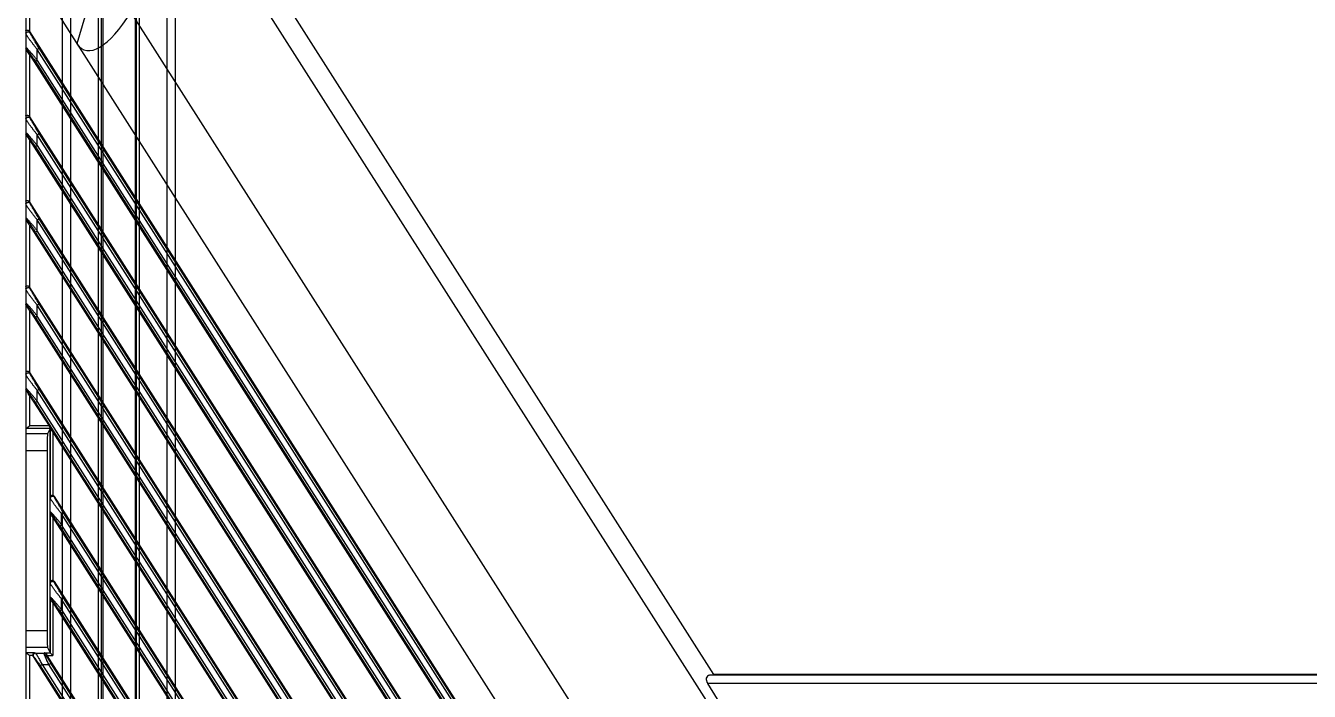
# Model space of a CAD drawing. Header units: millimetres. Extents: x 620 to 19791, y 2539 to 6969.
# Drawn here: x 14027 to 14253.9, y 4317.7 to 4435.4 of the extents above; entities that cross this region are included whole.
import ezdxf

# ---------------------------------------------------------------- set-up
doc = ezdxf.new("R2010")
doc.units = ezdxf.units.MM
doc.layers.add('02___PRT_ALL_AXES', color=7, linetype='Continuous')

# ---------------------------------------------------------------- blocks, each defined once
blk = doc.blocks.new('DTGFH')
at = {"color": 7, "linetype": 'Continuous'}
for p, q in [((8801.05, 4441.2), (8801.05, 4104.2)), ((8801.75, 4415.43), (8801.75, 4401.54)), ((8844.34, 4410.79), (8922.68, 4287.8)), ((8803.44, 4409.83), (8995.39, 4108.53)), ((8967.82, 4210.45), (8842.11, 4407.76)), ((8812, 4405.71), (8810.12, 4399.36)), ((8819.62, 4404.91), (9007.76, 4109.59)), ((8801.11, 4401.08), (8801.05, 4401.28)), ((8801.11, 4398.69), (8801.11, 4401.08)), ((8801.84, 4401.29), (8801.78, 4401.5)), ((8988.34, 4108.66), (8801.78, 4401.5)), ((8801.05, 4398.67), (8801.11, 4398.69)), ((8803.1, 4398.34), (8803.44, 4398.55)), ((8987.09, 4110.28), (8803.44, 4398.55)), ((8801.06, 4398.44), (8801.17, 4398.47)), ((8801.75, 4397.46), (8801.75, 4386.47)), ((8801.75, 4397.46), (8985.81, 4108.53)), ((8803.1, 4396.42), (8802.76, 4396.21)), ((8803.1, 4396.42), (8803.1, 4398.34)), ((8986.75, 4110.06), (8803.1, 4398.34)), ((8803.1, 4396.42), (8985.53, 4110.06)), ((8802.76, 4396.21), (8985.2, 4109.85)), ((8801.11, 4386), (8801.05, 4386.21)), ((8801.11, 4383.61), (8801.11, 4386)), ((8801.84, 4386.22), (8801.78, 4386.42)), ((8978.74, 4108.66), (8801.78, 4386.42)), ((8801.05, 4383.6), (8801.11, 4383.61)), ((8801.06, 4383.37), (8801.17, 4383.4)), ((8803.1, 4383.26), (8803.44, 4383.48)), ((8803.1, 4381.35), (8803.1, 4383.26)), ((8977.15, 4110.06), (8803.1, 4383.26)), ((8977.49, 4110.28), (8803.44, 4383.48)), ((8801.75, 4382.38), (8801.75, 4371.39)), ((8801.75, 4382.38), (8976.21, 4108.53)), ((8803.1, 4381.35), (8802.76, 4381.13)), ((8802.76, 4381.13), (8975.59, 4109.85)), ((8803.1, 4381.35), (8975.93, 4110.06)), ((8801.84, 4371.14), (8801.78, 4371.35)), ((8971.85, 4104.4), (8801.78, 4371.35)), ((8801.11, 4370.93), (8801.05, 4371.13)), ((8801.11, 4368.54), (8801.11, 4370.93)), ((8801.11, 4368.54), (8801.05, 4368.52)), ((8801.06, 4368.29), (8801.17, 4368.32)), ((8801.75, 4367.3), (8801.75, 4356.32)), ((8801.75, 4367.3), (8969.24, 4104.4)), ((8803.1, 4368.19), (8803.44, 4368.4)), ((8803.1, 4366.27), (8803.1, 4368.19)), ((8970.29, 4105.75), (8803.1, 4368.19)), ((8970.63, 4105.97), (8803.44, 4368.4)), ((8802.76, 4366.06), (8803.1, 4366.27)), ((8968.73, 4105.54), (8802.76, 4366.06)), ((8969.07, 4105.75), (8803.1, 4366.27)), ((8801.11, 4355.85), (8801.05, 4356.06)), ((8801.11, 4353.46), (8801.11, 4355.85)), ((8801.84, 4356.07), (8801.78, 4356.27)), ((8962.24, 4104.4), (8801.78, 4356.27)), ((8801.11, 4353.46), (8801.05, 4353.44)), ((8801.06, 4353.22), (8801.17, 4353.25)), ((8803.1, 4353.11), (8803.44, 4353.33)), ((8961.02, 4105.97), (8803.44, 4353.33)), ((8801.75, 4352.23), (8801.75, 4341.24)), ((8801.75, 4352.23), (8959.63, 4104.4)), ((8802.76, 4350.98), (8803.1, 4351.2)), ((8959.13, 4105.54), (8802.76, 4350.98)), ((8803.1, 4351.2), (8803.1, 4353.11)), ((8960.69, 4105.75), (8803.1, 4353.11)), ((8959.47, 4105.75), (8803.1, 4351.2)), ((8801.11, 4340.78), (8801.05, 4340.98)), ((8801.11, 4338.39), (8801.11, 4340.78)), ((8801.84, 4340.99), (8801.78, 4341.19)), ((8952.64, 4104.4), (8801.78, 4341.19)), ((8801.11, 4338.39), (8801.05, 4338.37)), ((8801.06, 4338.14), (8801.17, 4338.17)), ((8803.1, 4338.04), (8803.44, 4338.25)), ((8803.1, 4336.12), (8803.1, 4338.04)), ((8951.08, 4105.75), (8803.1, 4338.04)), ((8951.42, 4105.97), (8803.44, 4338.25)), ((8801.75, 4337.15), (8801.75, 4331.78)), ((8801.75, 4337.15), (8805.18, 4331.78)), ((8802.76, 4335.91), (8803.1, 4336.12)), ((8949.53, 4105.54), (8802.76, 4335.91)), ((8949.86, 4105.75), (8803.1, 4336.12)), ((8805.38, 4331.28), (8801.09, 4331.28)), ((8805.18, 4331.78), (8801.75, 4331.78)), ((8805.38, 4331.28), (8804.92, 4330.35)), ((8805.3, 4331.1), (8805.3, 4291.8)), ((8805.43, 4331.33), (8805.38, 4331.28)), ((8805.38, 4331.28), (8805.38, 4319.17)), ((8805.88, 4330.66), (8805.88, 4319.47)), ((8805.88, 4330.66), (8950.03, 4104.4)), ((8804.92, 4330.35), (8801.05, 4330.35)), ((8804.85, 4327.35), (8801.05, 4327.35)), ((8804.85, 4327.35), (8804.85, 4295.55)), ((8805.41, 4318.96), (8805.38, 4319.17)), ((8806.15, 4319.18), (8806.13, 4319.29)), ((8943.03, 4104.4), (8806.13, 4319.29)), ((8805.41, 4316.54), (8805.41, 4318.96)), ((8805.38, 4316.41), (8805.41, 4316.54)), ((8805.38, 4316.41), (8805.38, 4304.1)), ((8805.47, 4316.33), (8805.45, 4316.22)), ((8805.88, 4315.59), (8805.88, 4304.4)), ((8805.88, 4315.59), (8937.79, 4108.53)), ((8807.41, 4316.2), (8807.75, 4316.41)), ((8807.41, 4314.28), (8807.41, 4316.2)), ((8941.48, 4105.75), (8807.41, 4316.2)), ((8941.81, 4105.97), (8807.75, 4316.41)), ((8807.07, 4314.07), (8807.41, 4314.28)), ((8939.92, 4105.54), (8807.07, 4314.07)), ((8940.26, 4105.75), (8807.41, 4314.28)), ((8805.41, 4303.89), (8805.38, 4304.1)), ((8805.41, 4301.46), (8805.41, 4303.89)), ((8806.15, 4304.1), (8806.13, 4304.22)), ((8930.72, 4108.66), (8806.13, 4304.22)), ((8805.38, 4301.34), (8805.41, 4301.46)), ((8805.38, 4301.34), (8805.38, 4291.63)), ((8805.47, 4301.25), (8805.45, 4301.15)), ((8807.41, 4301.12), (8807.75, 4301.34)), ((8807.41, 4299.21), (8807.41, 4301.12)), ((8929.13, 4110.06), (8807.41, 4301.12)), ((8929.47, 4110.28), (8807.75, 4301.34)), ((8805.88, 4300.51), (8805.88, 4291.13)), ((8805.88, 4300.51), (8928.19, 4108.53)), ((8807.41, 4299.21), (8807.07, 4298.99)), ((8807.07, 4298.99), (8927.57, 4109.85)), ((8807.41, 4299.21), (8927.91, 4110.06)), ((8804.85, 4295.55), (8801.05, 4295.55)), ((8804.92, 4292.55), (8801.05, 4292.55)), ((8804.92, 4292.55), (8805.38, 4291.63)), ((8802.62, 4291.62), (8801.09, 4291.62)), ((8801.75, 4291.13), (8801.75, 4280.94)), ((8802.29, 4291.13), (8801.75, 4291.13)), ((8802.35, 4290.99), (8918.58, 4108.53)), ((8802.35, 4290.99), (8802.43, 4290.95)), ((8802.62, 4291.62), (8802.77, 4291.57)), ((8802.77, 4291.57), (8804.3, 4291.57)), ((8804.3, 4291.57), (8804.38, 4291.62)), ((8804.38, 4291.62), (8805.38, 4291.62)), ((8804.69, 4291.42), (8804.64, 4291.38)), ((8921.11, 4108.66), (8804.87, 4291.13)), ((8804.87, 4291.13), (8805.88, 4291.13)), ((8805.16, 4289.57), (8805.5, 4289.78)), ((8805.38, 4291.62), (8805.88, 4291.13)), ((8919.86, 4110.28), (8805.5, 4289.78)), ((8803.94, 4289.57), (8803.61, 4289.36)), ((8803.61, 4289.36), (8917.97, 4109.85)), ((8803.94, 4289.57), (8918.3, 4110.06)), ((8803.94, 4289.57), (8805.16, 4289.57)), ((8919.52, 4110.06), (8805.16, 4289.57)), ((8921.98, 4287.67), (8922.68, 4287.8)), ((9049.79, 4287.67), (8921.98, 4287.67)), ((9047.39, 4287.8), (8922.68, 4287.8)), ((8923.38, 4283.45), (8921.64, 4286.19)), ((9052.89, 4286.19), (8921.64, 4286.19))]:
    blk.add_line(p, q, dxfattribs=at)
for centre, radius, start, end in [((8801.51, 4398.69), 0.402, 180.1282, 212.3718), ((8801.51, 4383.61), 0.402, 180.1282, 212.3718), ((8801.51, 4368.54), 0.402, 180.1282, 212.3718), ((8801.51, 4353.46), 0.402, 180.1282, 212.3718), ((8801.51, 4338.39), 0.402, 180.1282, 212.3718), ((8805.81, 4316.54), 0.396, 180.208, 212.9741), ((8805.81, 4301.47), 0.396, 180.208, 212.9741), ((8804.3, 4291.17), 0.401, 32.5011, 89.7384)]:
    blk.add_arc(centre, radius, start, end, dxfattribs=at)
for centre, major_axis, ratio, start_param, end_param in [((8817.12, 4413.18), (5.78, 14.89), 0.368013, -3.405574, -2.010726), ((8801.45, 4401.27), (-0.117, 0.402), 0.954439, -1.274405, -1.134443), ((8801.75, 4397.34), (-0.7, 1.1), 0.046753, -1.496981, -0.118001), ((8801.45, 4386.2), (-0.117, 0.402), 0.954439, -1.274405, -1.134443), ((8801.75, 4382.27), (-0.7, 1.1), 0.046753, -1.496981, -0.118001), ((8801.45, 4371.12), (-0.117, 0.402), 0.954439, -1.274405, -1.134443), ((8801.75, 4367.19), (-0.7, 1.1), 0.046753, -1.496981, -0.118001), ((8801.45, 4356.05), (-0.117, 0.402), 0.954439, -1.274405, -1.134443), ((8801.75, 4352.12), (-0.7, 1.1), 0.046753, -1.496981, -0.118001), ((8801.45, 4340.97), (-0.117, 0.402), 0.954439, -1.274405, -1.134443), ((8801.75, 4337.04), (-0.7, 1.1), 0.046753, -1.496981, -0.118001), ((8801.75, 4331.26), (0.7, 0), 0.052408, 2.812592, 3.141593), ((8805.12, 4331.78), (-0.321, 0.499), 0.073624, -2.73781, -1.618026), ((8805.88, 4331.27), (0.5, 0), 0.052408, 3.089233, 3.115413), ((8805.88, 4330.58), (-0.499, 0.789), 0.046753, -1.496981, -0.377197), ((8804.92, 4327.35), (0, 3), 0.026186, 0.05236, 1.570796), ((8805.8, 4319.07), (-0.052, 0.405), 0.97951, -1.123245, -0.349373), ((8805.88, 4315.51), (-0.499, 0.789), 0.046753, -1.496981, -0.460321), ((8805.8, 4304), (-0.052, 0.405), 0.97951, -1.123245, -0.349373), ((8805.88, 4300.43), (-0.499, 0.789), 0.046753, -1.496981, -0.460321), ((8804.92, 4295.55), (0, 3), 0.026186, -4.712389, -3.193953), ((8801.75, 4291.64), (0.7, 0), 0.052408, 3.141593, 3.470593), ((8802.69, 4291.2), (0.378, -0.144), 0.989397, -2.587312, -2.214403), ((8804.92, 4291.13), (-0.321, 0.499), 0.073624, 0.892742, 1.523567), ((8805.88, 4291.63), (0.5, 0), 0.052408, -3.115413, -3.089233), ((8923.19, 4286.19), (1.71, -1.18), 0.539712, 2.65287, 4.049133)]:
    blk.add_ellipse(centre, major_axis=major_axis, ratio=ratio, start_param=start_param, end_param=end_param, dxfattribs=at)
for points, knots in [([(8801.75, 4401.54), (8801.73, 4401.56), (8801.7, 4401.6), (8801.64, 4401.64), (8801.58, 4401.67), (8801.51, 4401.7), (8801.45, 4401.71), (8801.38, 4401.72), (8801.32, 4401.72), (8801.27, 4401.71), (8801.23, 4401.71), (8801.2, 4401.7), (8801.17, 4401.69), (8801.14, 4401.69), (8801.12, 4401.68), (8801.11, 4401.68), (8801.09, 4401.67), (8801.08, 4401.67), (8801.07, 4401.67), (8801.06, 4401.67), (8801.06, 4401.68), (8801.05, 4401.69), (8801.05, 4401.7), (8801.05, 4401.71), (8801.05, 4401.71)], [0, 0, 0, 0, 0.092092, 0.18383, 0.274482, 0.363041, 0.448376, 0.529457, 0.605459, 0.675766, 0.739913, 0.769539, 0.797439, 0.847676, 0.869774, 0.889641, 0.907107, 0.922074, 0.934647, 0.945489, 0.956057, 0.968087, 0.982675, 1, 1, 1, 1]), ([(8801.11, 4401.08), (8801.11, 4401.1), (8801.11, 4401.14), (8801.13, 4401.2), (8801.16, 4401.26), (8801.19, 4401.31), (8801.23, 4401.35), (8801.28, 4401.39), (8801.34, 4401.43), (8801.4, 4401.45), (8801.46, 4401.46), (8801.52, 4401.46), (8801.59, 4401.46), (8801.65, 4401.44), (8801.71, 4401.42), (8801.76, 4401.38), (8801.8, 4401.34), (8801.83, 4401.31), (8801.84, 4401.29)], [0, 0, 0, 0, 0.061113, 0.122614, 0.184534, 0.246921, 0.309743, 0.372936, 0.436398, 0.5, 0.563602, 0.627064, 0.690257, 0.753079, 0.815466, 0.877386, 0.938887, 1, 1, 1, 1]), ([(8803.1, 4398.34), (8802.99, 4398.47), (8802.78, 4398.74), (8802.47, 4399.14), (8802.22, 4399.47), (8802.03, 4399.73), (8801.88, 4399.92), (8801.75, 4400.1), (8801.62, 4400.28), (8801.5, 4400.45), (8801.39, 4400.61), (8801.3, 4400.74), (8801.25, 4400.83), (8801.21, 4400.89), (8801.17, 4400.95), (8801.14, 4401), (8801.13, 4401.04), (8801.11, 4401.06), (8801.11, 4401.07), (8801.11, 4401.08)], [0, 0, 0, 0, 0.151037, 0.300586, 0.447016, 0.518439, 0.588237, 0.655992, 0.721178, 0.783101, 0.840848, 0.893205, 0.916879, 0.938573, 0.958018, 0.974928, 0.989013, 0.994909, 1, 1, 1, 1]), ([(8803.44, 4398.55), (8803.35, 4398.68), (8803.19, 4398.94), (8802.95, 4399.33), (8802.75, 4399.65), (8802.6, 4399.9), (8802.49, 4400.09), (8802.38, 4400.27), (8802.28, 4400.45), (8802.18, 4400.63), (8802.09, 4400.79), (8802.02, 4400.92), (8801.96, 4401.02), (8801.93, 4401.09), (8801.9, 4401.15), (8801.88, 4401.2), (8801.86, 4401.25), (8801.85, 4401.27), (8801.84, 4401.29), (8801.84, 4401.29)], [0, 0, 0, 0, 0.145071, 0.289149, 0.431131, 0.500908, 0.569567, 0.636803, 0.702211, 0.76523, 0.825074, 0.880596, 0.906233, 0.930094, 0.951832, 0.971044, 0.987264, 0.994099, 1, 1, 1, 1]), ([(8801.11, 4398.69), (8801.11, 4398.69), (8801.11, 4398.69), (8801.12, 4398.69), (8801.13, 4398.68), (8801.14, 4398.67), (8801.16, 4398.67), (8801.18, 4398.65), (8801.21, 4398.62), (8801.25, 4398.59), (8801.29, 4398.55), (8801.34, 4398.5), (8801.39, 4398.44), (8801.45, 4398.38), (8801.53, 4398.29), (8801.64, 4398.18), (8801.77, 4398.03), (8801.91, 4397.87), (8802.05, 4397.7), (8802.2, 4397.53), (8802.35, 4397.35), (8802.5, 4397.17), (8802.65, 4396.98), (8802.85, 4396.74), (8803, 4396.55), (8803.1, 4396.42)], [0, 0, 0, 0, 0.002036, 0.004765, 0.008306, 0.012701, 0.017956, 0.024063, 0.038745, 0.05652, 0.077106, 0.100208, 0.125538, 0.152825, 0.181822, 0.244102, 0.310933, 0.381227, 0.454167, 0.529124, 0.605619, 0.683271, 0.76177, 0.840872, 1, 1, 1, 1]), ([(8801.05, 4398.44), (8801.05, 4398.44), (8801.05, 4398.44), (8801.05, 4398.44), (8801.05, 4398.45), (8801.05, 4398.45), (8801.05, 4398.45), (8801.06, 4398.45), (8801.06, 4398.44), (8801.06, 4398.44), (8801.06, 4398.44)], [0, 0, 0, 0, 0.134296, 0.239838, 0.325336, 0.408088, 0.50825, 0.637794, 0.80127, 1, 1, 1, 1]), ([(8801.17, 4398.47), (8801.17, 4398.47), (8801.17, 4398.47), (8801.18, 4398.47), (8801.18, 4398.47), (8801.19, 4398.46), (8801.2, 4398.46), (8801.22, 4398.45), (8801.23, 4398.43), (8801.24, 4398.42), (8801.27, 4398.39), (8801.3, 4398.36), (8801.34, 4398.31), (8801.38, 4398.25), (8801.43, 4398.19), (8801.47, 4398.13), (8801.54, 4398.04), (8801.63, 4397.91), (8801.74, 4397.76), (8801.85, 4397.6), (8801.96, 4397.44), (8802.07, 4397.27), (8802.19, 4397.1), (8802.3, 4396.92), (8802.42, 4396.74), (8802.57, 4396.51), (8802.69, 4396.33), (8802.76, 4396.21)], [0, 0, 0, 0, 0.001988, 0.003277, 0.004801, 0.008605, 0.013451, 0.019328, 0.026206, 0.034036, 0.042764, 0.062675, 0.085465, 0.110691, 0.137955, 0.166932, 0.197336, 0.261568, 0.329268, 0.399486, 0.471568, 0.545042, 0.619552, 0.694837, 0.77068, 0.84692, 1, 1, 1, 1]), ([(8801.75, 4386.47), (8801.73, 4386.49), (8801.7, 4386.52), (8801.64, 4386.56), (8801.58, 4386.6), (8801.51, 4386.62), (8801.45, 4386.64), (8801.38, 4386.64), (8801.32, 4386.64), (8801.27, 4386.64), (8801.23, 4386.63), (8801.2, 4386.63), (8801.17, 4386.62), (8801.14, 4386.61), (8801.12, 4386.6), (8801.11, 4386.6), (8801.09, 4386.6), (8801.08, 4386.59), (8801.07, 4386.59), (8801.06, 4386.6), (8801.06, 4386.6), (8801.05, 4386.61), (8801.05, 4386.62), (8801.05, 4386.63), (8801.05, 4386.64)], [0, 0, 0, 0, 0.092092, 0.18383, 0.274482, 0.363041, 0.448376, 0.529457, 0.605459, 0.675766, 0.739913, 0.769539, 0.797439, 0.847676, 0.869774, 0.889641, 0.907107, 0.922074, 0.934647, 0.945489, 0.956057, 0.968087, 0.982675, 1, 1, 1, 1]), ([(8801.11, 4386), (8801.11, 4386.02), (8801.11, 4386.07), (8801.13, 4386.12), (8801.16, 4386.18), (8801.19, 4386.23), (8801.23, 4386.28), (8801.28, 4386.32), (8801.34, 4386.35), (8801.4, 4386.37), (8801.46, 4386.39), (8801.52, 4386.39), (8801.59, 4386.38), (8801.65, 4386.37), (8801.71, 4386.34), (8801.76, 4386.31), (8801.8, 4386.27), (8801.83, 4386.24), (8801.84, 4386.22)], [0, 0, 0, 0, 0.061113, 0.122614, 0.184534, 0.246921, 0.309743, 0.372936, 0.436398, 0.5, 0.563602, 0.627064, 0.690257, 0.753079, 0.815466, 0.877386, 0.938887, 1, 1, 1, 1]), ([(8803.1, 4383.26), (8802.99, 4383.4), (8802.78, 4383.66), (8802.47, 4384.06), (8802.22, 4384.39), (8802.03, 4384.65), (8801.88, 4384.84), (8801.75, 4385.03), (8801.62, 4385.21), (8801.5, 4385.38), (8801.39, 4385.54), (8801.3, 4385.66), (8801.25, 4385.76), (8801.21, 4385.82), (8801.17, 4385.87), (8801.14, 4385.92), (8801.13, 4385.96), (8801.11, 4385.99), (8801.11, 4386), (8801.11, 4386)], [0, 0, 0, 0, 0.151037, 0.300586, 0.447016, 0.518439, 0.588237, 0.655992, 0.721178, 0.783101, 0.840848, 0.893205, 0.916879, 0.938573, 0.958018, 0.974928, 0.989013, 0.994909, 1, 1, 1, 1]), ([(8803.44, 4383.48), (8803.35, 4383.61), (8803.19, 4383.87), (8802.95, 4384.25), (8802.75, 4384.57), (8802.6, 4384.83), (8802.49, 4385.02), (8802.38, 4385.2), (8802.28, 4385.38), (8802.18, 4385.55), (8802.09, 4385.72), (8802.02, 4385.85), (8801.96, 4385.95), (8801.93, 4386.01), (8801.9, 4386.07), (8801.88, 4386.13), (8801.86, 4386.17), (8801.85, 4386.2), (8801.84, 4386.21), (8801.84, 4386.22)], [0, 0, 0, 0, 0.145071, 0.289149, 0.431131, 0.500908, 0.569567, 0.636803, 0.702211, 0.76523, 0.825074, 0.880596, 0.906233, 0.930094, 0.951832, 0.971044, 0.987264, 0.994099, 1, 1, 1, 1]), ([(8801.05, 4383.37), (8801.05, 4383.37), (8801.05, 4383.37), (8801.05, 4383.37), (8801.05, 4383.37), (8801.05, 4383.37), (8801.05, 4383.37), (8801.06, 4383.37), (8801.06, 4383.37), (8801.06, 4383.37), (8801.06, 4383.37)], [0, 0, 0, 0, 0.134296, 0.239838, 0.325336, 0.408088, 0.50825, 0.637794, 0.80127, 1, 1, 1, 1]), ([(8801.11, 4383.61), (8801.11, 4383.61), (8801.11, 4383.61), (8801.12, 4383.61), (8801.13, 4383.61), (8801.14, 4383.6), (8801.16, 4383.59), (8801.18, 4383.57), (8801.21, 4383.55), (8801.25, 4383.51), (8801.29, 4383.47), (8801.34, 4383.42), (8801.39, 4383.37), (8801.45, 4383.31), (8801.53, 4383.22), (8801.64, 4383.1), (8801.77, 4382.95), (8801.91, 4382.79), (8802.05, 4382.62), (8802.2, 4382.45), (8802.35, 4382.27), (8802.5, 4382.09), (8802.65, 4381.91), (8802.85, 4381.66), (8803, 4381.47), (8803.1, 4381.35)], [0, 0, 0, 0, 0.002036, 0.004765, 0.008306, 0.012701, 0.017956, 0.024063, 0.038745, 0.05652, 0.077106, 0.100208, 0.125538, 0.152825, 0.181822, 0.244102, 0.310933, 0.381227, 0.454167, 0.529124, 0.605619, 0.683271, 0.76177, 0.840872, 1, 1, 1, 1]), ([(8801.17, 4383.4), (8801.17, 4383.4), (8801.17, 4383.4), (8801.18, 4383.4), (8801.18, 4383.39), (8801.19, 4383.39), (8801.2, 4383.38), (8801.22, 4383.37), (8801.23, 4383.36), (8801.24, 4383.34), (8801.27, 4383.32), (8801.3, 4383.28), (8801.34, 4383.23), (8801.38, 4383.18), (8801.43, 4383.12), (8801.47, 4383.05), (8801.54, 4382.96), (8801.63, 4382.84), (8801.74, 4382.69), (8801.85, 4382.53), (8801.96, 4382.36), (8802.07, 4382.19), (8802.19, 4382.02), (8802.3, 4381.85), (8802.42, 4381.67), (8802.57, 4381.43), (8802.69, 4381.25), (8802.76, 4381.13)], [0, 0, 0, 0, 0.001988, 0.003277, 0.004801, 0.008605, 0.013451, 0.019328, 0.026206, 0.034036, 0.042764, 0.062675, 0.085465, 0.110691, 0.137955, 0.166932, 0.197336, 0.261568, 0.329268, 0.399486, 0.471568, 0.545042, 0.619552, 0.694837, 0.77068, 0.84692, 1, 1, 1, 1]), ([(8801.75, 4371.39), (8801.73, 4371.41), (8801.7, 4371.44), (8801.64, 4371.49), (8801.58, 4371.52), (8801.51, 4371.54), (8801.45, 4371.56), (8801.38, 4371.57), (8801.32, 4371.57), (8801.27, 4371.56), (8801.23, 4371.56), (8801.2, 4371.55), (8801.17, 4371.54), (8801.14, 4371.54), (8801.12, 4371.53), (8801.11, 4371.52), (8801.09, 4371.52), (8801.08, 4371.52), (8801.07, 4371.52), (8801.06, 4371.52), (8801.06, 4371.53), (8801.05, 4371.54), (8801.05, 4371.55), (8801.05, 4371.56), (8801.05, 4371.56)], [0, 0, 0, 0, 0.092092, 0.18383, 0.274482, 0.363041, 0.448376, 0.529457, 0.605459, 0.675766, 0.739913, 0.769539, 0.797439, 0.847676, 0.869774, 0.889641, 0.907107, 0.922074, 0.934647, 0.945489, 0.956057, 0.968087, 0.982675, 1, 1, 1, 1]), ([(8801.11, 4370.93), (8801.11, 4370.95), (8801.11, 4370.99), (8801.13, 4371.05), (8801.16, 4371.11), (8801.19, 4371.16), (8801.23, 4371.2), (8801.28, 4371.24), (8801.34, 4371.27), (8801.4, 4371.3), (8801.46, 4371.31), (8801.52, 4371.31), (8801.59, 4371.31), (8801.65, 4371.29), (8801.71, 4371.27), (8801.76, 4371.23), (8801.8, 4371.19), (8801.83, 4371.16), (8801.84, 4371.14)], [0, 0, 0, 0, 0.061113, 0.122614, 0.184534, 0.246921, 0.309743, 0.372936, 0.436398, 0.5, 0.563602, 0.627064, 0.690257, 0.753079, 0.815466, 0.877386, 0.938887, 1, 1, 1, 1]), ([(8803.1, 4368.19), (8802.99, 4368.32), (8802.78, 4368.59), (8802.47, 4368.99), (8802.22, 4369.32), (8802.03, 4369.58), (8801.88, 4369.77), (8801.75, 4369.95), (8801.62, 4370.13), (8801.5, 4370.3), (8801.39, 4370.46), (8801.3, 4370.59), (8801.25, 4370.68), (8801.21, 4370.74), (8801.17, 4370.8), (8801.14, 4370.85), (8801.13, 4370.89), (8801.11, 4370.91), (8801.11, 4370.92), (8801.11, 4370.93)], [0, 0, 0, 0, 0.151037, 0.300586, 0.447016, 0.518439, 0.588237, 0.655992, 0.721178, 0.783101, 0.840848, 0.893205, 0.916879, 0.938573, 0.958018, 0.974928, 0.989013, 0.994909, 1, 1, 1, 1]), ([(8803.44, 4368.4), (8803.35, 4368.53), (8803.19, 4368.79), (8802.95, 4369.18), (8802.75, 4369.5), (8802.6, 4369.75), (8802.49, 4369.94), (8802.38, 4370.12), (8802.28, 4370.3), (8802.18, 4370.48), (8802.09, 4370.64), (8802.02, 4370.77), (8801.96, 4370.87), (8801.93, 4370.94), (8801.9, 4371), (8801.88, 4371.05), (8801.86, 4371.1), (8801.85, 4371.12), (8801.84, 4371.14), (8801.84, 4371.14)], [0, 0, 0, 0, 0.145071, 0.289149, 0.431131, 0.500908, 0.569567, 0.636803, 0.702211, 0.76523, 0.825074, 0.880596, 0.906233, 0.930094, 0.951832, 0.971044, 0.987264, 0.994099, 1, 1, 1, 1]), ([(8801.05, 4368.29), (8801.05, 4368.29), (8801.05, 4368.29), (8801.05, 4368.29), (8801.05, 4368.3), (8801.05, 4368.3), (8801.05, 4368.3), (8801.06, 4368.29), (8801.06, 4368.29), (8801.06, 4368.29), (8801.06, 4368.29)], [0, 0, 0, 0, 0.134296, 0.239838, 0.325336, 0.408088, 0.50825, 0.637794, 0.80127, 1, 1, 1, 1]), ([(8803.1, 4366.27), (8803, 4366.4), (8802.85, 4366.59), (8802.65, 4366.83), (8802.5, 4367.02), (8802.35, 4367.2), (8802.2, 4367.38), (8802.05, 4367.55), (8801.91, 4367.71), (8801.77, 4367.87), (8801.64, 4368.03), (8801.53, 4368.14), (8801.45, 4368.23), (8801.39, 4368.29), (8801.34, 4368.35), (8801.29, 4368.39), (8801.25, 4368.44), (8801.21, 4368.47), (8801.18, 4368.5), (8801.16, 4368.51), (8801.14, 4368.52), (8801.13, 4368.53), (8801.12, 4368.53), (8801.11, 4368.54), (8801.11, 4368.54), (8801.11, 4368.54)], [0, 0, 0, 0, 0.159125, 0.238223, 0.316727, 0.394381, 0.470878, 0.545834, 0.61877, 0.689065, 0.755896, 0.818173, 0.847169, 0.874456, 0.899785, 0.922889, 0.943475, 0.96125, 0.975933, 0.982041, 0.987297, 0.991693, 0.995234, 0.997964, 1, 1, 1, 1]), ([(8802.76, 4366.06), (8802.69, 4366.18), (8802.57, 4366.36), (8802.42, 4366.59), (8802.3, 4366.77), (8802.19, 4366.94), (8802.07, 4367.12), (8801.96, 4367.29), (8801.85, 4367.45), (8801.74, 4367.61), (8801.63, 4367.76), (8801.54, 4367.88), (8801.47, 4367.98), (8801.43, 4368.04), (8801.38, 4368.1), (8801.34, 4368.16), (8801.3, 4368.2), (8801.27, 4368.24), (8801.24, 4368.27), (8801.23, 4368.28), (8801.22, 4368.29), (8801.2, 4368.31), (8801.19, 4368.31), (8801.18, 4368.32), (8801.18, 4368.32), (8801.17, 4368.32), (8801.17, 4368.32), (8801.17, 4368.32)], [0, 0, 0, 0, 0.153079, 0.229318, 0.305164, 0.380451, 0.454965, 0.528436, 0.600519, 0.670738, 0.738434, 0.802663, 0.833068, 0.862042, 0.889307, 0.914531, 0.937321, 0.957232, 0.96596, 0.973791, 0.980669, 0.986547, 0.991394, 0.995199, 0.996723, 0.998012, 1, 1, 1, 1]), ([(8801.75, 4356.32), (8801.73, 4356.34), (8801.7, 4356.37), (8801.64, 4356.41), (8801.58, 4356.45), (8801.51, 4356.47), (8801.45, 4356.48), (8801.38, 4356.49), (8801.32, 4356.49), (8801.27, 4356.49), (8801.23, 4356.48), (8801.2, 4356.47), (8801.17, 4356.47), (8801.14, 4356.46), (8801.12, 4356.45), (8801.11, 4356.45), (8801.09, 4356.45), (8801.08, 4356.44), (8801.07, 4356.44), (8801.06, 4356.45), (8801.06, 4356.45), (8801.05, 4356.46), (8801.05, 4356.47), (8801.05, 4356.48), (8801.05, 4356.49)], [0, 0, 0, 0, 0.092092, 0.18383, 0.274482, 0.363041, 0.448376, 0.529457, 0.605459, 0.675766, 0.739913, 0.769539, 0.797439, 0.847676, 0.869774, 0.889641, 0.907107, 0.922074, 0.934647, 0.945489, 0.956057, 0.968087, 0.982675, 1, 1, 1, 1]), ([(8801.11, 4355.85), (8801.11, 4355.87), (8801.11, 4355.91), (8801.13, 4355.97), (8801.16, 4356.03), (8801.19, 4356.08), (8801.23, 4356.13), (8801.28, 4356.17), (8801.34, 4356.2), (8801.4, 4356.22), (8801.46, 4356.23), (8801.52, 4356.24), (8801.59, 4356.23), (8801.65, 4356.22), (8801.71, 4356.19), (8801.76, 4356.16), (8801.8, 4356.12), (8801.83, 4356.08), (8801.84, 4356.07)], [0, 0, 0, 0, 0.061113, 0.122614, 0.184534, 0.246921, 0.309743, 0.372936, 0.436398, 0.5, 0.563602, 0.627064, 0.690257, 0.753079, 0.815466, 0.877386, 0.938887, 1, 1, 1, 1]), ([(8803.1, 4353.11), (8802.99, 4353.25), (8802.78, 4353.51), (8802.47, 4353.91), (8802.22, 4354.24), (8802.03, 4354.5), (8801.88, 4354.69), (8801.75, 4354.88), (8801.62, 4355.06), (8801.5, 4355.23), (8801.39, 4355.39), (8801.3, 4355.51), (8801.25, 4355.61), (8801.21, 4355.67), (8801.17, 4355.72), (8801.14, 4355.77), (8801.13, 4355.81), (8801.11, 4355.84), (8801.11, 4355.85), (8801.11, 4355.85)], [0, 0, 0, 0, 0.151037, 0.300586, 0.447016, 0.518439, 0.588237, 0.655992, 0.721178, 0.783101, 0.840848, 0.893205, 0.916879, 0.938573, 0.958018, 0.974928, 0.989013, 0.994909, 1, 1, 1, 1]), ([(8803.44, 4353.33), (8803.35, 4353.46), (8803.19, 4353.72), (8802.95, 4354.1), (8802.75, 4354.42), (8802.6, 4354.68), (8802.49, 4354.86), (8802.38, 4355.05), (8802.28, 4355.23), (8802.18, 4355.4), (8802.09, 4355.57), (8802.02, 4355.7), (8801.96, 4355.79), (8801.93, 4355.86), (8801.9, 4355.92), (8801.88, 4355.98), (8801.86, 4356.02), (8801.85, 4356.05), (8801.84, 4356.06), (8801.84, 4356.07)], [0, 0, 0, 0, 0.145071, 0.289149, 0.431131, 0.500908, 0.569567, 0.636803, 0.702211, 0.76523, 0.825074, 0.880596, 0.906233, 0.930094, 0.951832, 0.971044, 0.987264, 0.994099, 1, 1, 1, 1]), ([(8801.05, 4353.21), (8801.05, 4353.22), (8801.05, 4353.22), (8801.05, 4353.22), (8801.05, 4353.22), (8801.05, 4353.22), (8801.05, 4353.22), (8801.06, 4353.22), (8801.06, 4353.22), (8801.06, 4353.22), (8801.06, 4353.22)], [0, 0, 0, 0, 0.134296, 0.239838, 0.325336, 0.408088, 0.50825, 0.637794, 0.80127, 1, 1, 1, 1]), ([(8803.1, 4351.2), (8803, 4351.32), (8802.85, 4351.51), (8802.65, 4351.76), (8802.5, 4351.94), (8802.35, 4352.12), (8802.2, 4352.3), (8802.05, 4352.47), (8801.91, 4352.64), (8801.77, 4352.8), (8801.64, 4352.95), (8801.53, 4353.07), (8801.45, 4353.16), (8801.39, 4353.22), (8801.34, 4353.27), (8801.29, 4353.32), (8801.25, 4353.36), (8801.21, 4353.4), (8801.18, 4353.42), (8801.16, 4353.44), (8801.14, 4353.45), (8801.13, 4353.45), (8801.12, 4353.46), (8801.11, 4353.46), (8801.11, 4353.46), (8801.11, 4353.46)], [0, 0, 0, 0, 0.159125, 0.238223, 0.316727, 0.394381, 0.470878, 0.545834, 0.61877, 0.689065, 0.755896, 0.818173, 0.847169, 0.874456, 0.899785, 0.922889, 0.943475, 0.96125, 0.975933, 0.982041, 0.987297, 0.991693, 0.995234, 0.997964, 1, 1, 1, 1]), ([(8802.76, 4350.98), (8802.69, 4351.1), (8802.57, 4351.28), (8802.42, 4351.52), (8802.3, 4351.69), (8802.19, 4351.87), (8802.07, 4352.04), (8801.96, 4352.21), (8801.85, 4352.37), (8801.74, 4352.53), (8801.63, 4352.69), (8801.54, 4352.81), (8801.47, 4352.9), (8801.43, 4352.97), (8801.38, 4353.03), (8801.34, 4353.08), (8801.3, 4353.13), (8801.27, 4353.17), (8801.24, 4353.19), (8801.23, 4353.21), (8801.22, 4353.22), (8801.2, 4353.23), (8801.19, 4353.24), (8801.18, 4353.24), (8801.18, 4353.25), (8801.17, 4353.25), (8801.17, 4353.25), (8801.17, 4353.25)], [0, 0, 0, 0, 0.153079, 0.229318, 0.305164, 0.380451, 0.454965, 0.528436, 0.600519, 0.670738, 0.738434, 0.802663, 0.833068, 0.862042, 0.889307, 0.914531, 0.937321, 0.957232, 0.96596, 0.973791, 0.980669, 0.986547, 0.991394, 0.995199, 0.996723, 0.998012, 1, 1, 1, 1]), ([(8801.75, 4341.24), (8801.73, 4341.26), (8801.7, 4341.29), (8801.64, 4341.34), (8801.58, 4341.37), (8801.51, 4341.39), (8801.45, 4341.41), (8801.38, 4341.42), (8801.32, 4341.42), (8801.27, 4341.41), (8801.23, 4341.41), (8801.2, 4341.4), (8801.17, 4341.39), (8801.14, 4341.38), (8801.12, 4341.38), (8801.11, 4341.37), (8801.09, 4341.37), (8801.08, 4341.37), (8801.07, 4341.37), (8801.06, 4341.37), (8801.06, 4341.38), (8801.05, 4341.39), (8801.05, 4341.4), (8801.05, 4341.41), (8801.05, 4341.41)], [0, 0, 0, 0, 0.092092, 0.18383, 0.274482, 0.363041, 0.448376, 0.529457, 0.605459, 0.675766, 0.739913, 0.769539, 0.797439, 0.847676, 0.869774, 0.889641, 0.907107, 0.922074, 0.934647, 0.945489, 0.956057, 0.968087, 0.982675, 1, 1, 1, 1]), ([(8801.11, 4340.78), (8801.11, 4340.8), (8801.11, 4340.84), (8801.13, 4340.9), (8801.16, 4340.96), (8801.19, 4341.01), (8801.23, 4341.05), (8801.28, 4341.09), (8801.34, 4341.12), (8801.4, 4341.15), (8801.46, 4341.16), (8801.52, 4341.16), (8801.59, 4341.16), (8801.65, 4341.14), (8801.71, 4341.12), (8801.76, 4341.08), (8801.8, 4341.04), (8801.83, 4341.01), (8801.84, 4340.99)], [0, 0, 0, 0, 0.061113, 0.122614, 0.184534, 0.246921, 0.309743, 0.372936, 0.436398, 0.5, 0.563602, 0.627064, 0.690257, 0.753079, 0.815466, 0.877386, 0.938887, 1, 1, 1, 1]), ([(8803.1, 4338.04), (8802.99, 4338.17), (8802.78, 4338.44), (8802.47, 4338.84), (8802.22, 4339.17), (8802.03, 4339.43), (8801.88, 4339.62), (8801.75, 4339.8), (8801.62, 4339.98), (8801.5, 4340.15), (8801.39, 4340.31), (8801.3, 4340.44), (8801.25, 4340.53), (8801.21, 4340.59), (8801.17, 4340.65), (8801.14, 4340.7), (8801.13, 4340.74), (8801.11, 4340.76), (8801.11, 4340.77), (8801.11, 4340.78)], [0, 0, 0, 0, 0.151037, 0.300586, 0.447016, 0.518439, 0.588237, 0.655992, 0.721178, 0.783101, 0.840848, 0.893205, 0.916879, 0.938573, 0.958018, 0.974928, 0.989013, 0.994909, 1, 1, 1, 1]), ([(8803.44, 4338.25), (8803.35, 4338.38), (8803.19, 4338.64), (8802.95, 4339.03), (8802.75, 4339.35), (8802.6, 4339.6), (8802.49, 4339.79), (8802.38, 4339.97), (8802.28, 4340.15), (8802.18, 4340.32), (8802.09, 4340.49), (8802.02, 4340.62), (8801.96, 4340.72), (8801.93, 4340.79), (8801.9, 4340.85), (8801.88, 4340.9), (8801.86, 4340.94), (8801.85, 4340.97), (8801.84, 4340.99), (8801.84, 4340.99)], [0, 0, 0, 0, 0.145071, 0.289149, 0.431131, 0.500908, 0.569567, 0.636803, 0.702211, 0.76523, 0.825074, 0.880596, 0.906233, 0.930094, 0.951832, 0.971044, 0.987264, 0.994099, 1, 1, 1, 1]), ([(8801.05, 4338.14), (8801.05, 4338.14), (8801.05, 4338.14), (8801.05, 4338.14), (8801.05, 4338.14), (8801.05, 4338.15), (8801.05, 4338.14), (8801.06, 4338.14), (8801.06, 4338.14), (8801.06, 4338.14), (8801.06, 4338.14)], [0, 0, 0, 0, 0.134291, 0.239825, 0.325324, 0.40808, 0.508237, 0.637782, 0.801264, 1, 1, 1, 1]), ([(8803.1, 4336.12), (8803, 4336.25), (8802.85, 4336.44), (8802.65, 4336.68), (8802.5, 4336.87), (8802.35, 4337.05), (8802.2, 4337.22), (8802.05, 4337.4), (8801.91, 4337.56), (8801.77, 4337.72), (8801.64, 4337.87), (8801.53, 4337.99), (8801.45, 4338.08), (8801.39, 4338.14), (8801.34, 4338.19), (8801.29, 4338.24), (8801.25, 4338.29), (8801.21, 4338.32), (8801.18, 4338.35), (8801.16, 4338.36), (8801.14, 4338.37), (8801.13, 4338.38), (8801.12, 4338.38), (8801.11, 4338.39), (8801.11, 4338.39), (8801.11, 4338.39)], [0, 0, 0, 0, 0.159125, 0.238223, 0.316727, 0.394381, 0.470878, 0.545834, 0.61877, 0.689065, 0.755896, 0.818173, 0.847169, 0.874456, 0.899785, 0.922889, 0.943475, 0.96125, 0.975933, 0.982041, 0.987297, 0.991693, 0.995234, 0.997964, 1, 1, 1, 1]), ([(8802.76, 4335.91), (8802.69, 4336.03), (8802.57, 4336.21), (8802.42, 4336.44), (8802.3, 4336.62), (8802.19, 4336.79), (8802.07, 4336.97), (8801.96, 4337.13), (8801.85, 4337.3), (8801.74, 4337.46), (8801.63, 4337.61), (8801.54, 4337.73), (8801.47, 4337.83), (8801.43, 4337.89), (8801.38, 4337.95), (8801.34, 4338.01), (8801.3, 4338.05), (8801.27, 4338.09), (8801.24, 4338.12), (8801.23, 4338.13), (8801.22, 4338.14), (8801.2, 4338.16), (8801.19, 4338.16), (8801.18, 4338.17), (8801.18, 4338.17), (8801.17, 4338.17), (8801.17, 4338.17), (8801.17, 4338.17)], [0, 0, 0, 0, 0.153079, 0.229318, 0.305164, 0.380451, 0.454965, 0.528436, 0.600519, 0.670738, 0.738434, 0.802663, 0.833068, 0.862042, 0.889307, 0.914531, 0.937321, 0.957232, 0.96596, 0.973791, 0.980669, 0.986547, 0.991394, 0.995199, 0.996723, 0.998012, 1, 1, 1, 1]), ([(8801.09, 4331.28), (8801.09, 4331.28), (8801.1, 4331.28), (8801.11, 4331.28), (8801.12, 4331.29), (8801.14, 4331.3), (8801.17, 4331.31), (8801.21, 4331.34), (8801.24, 4331.36), (8801.3, 4331.41), (8801.37, 4331.46), (8801.46, 4331.54), (8801.56, 4331.61), (8801.65, 4331.69), (8801.72, 4331.75), (8801.75, 4331.78)], [0, 0, 0, 0, 0.013463, 0.028958, 0.046471, 0.065932, 0.110248, 0.160922, 0.216933, 0.277361, 0.408429, 0.549248, 0.696374, 0.84732, 1, 1, 1, 1]), ([(8805.88, 4319.47), (8805.85, 4319.48), (8805.78, 4319.49), (8805.68, 4319.48), (8805.59, 4319.45), (8805.52, 4319.41), (8805.46, 4319.36), (8805.42, 4319.3), (8805.39, 4319.24), (8805.38, 4319.2), (8805.38, 4319.17)], [0, 0, 0, 0, 0.160899, 0.314742, 0.456494, 0.584742, 0.700638, 0.806545, 0.905309, 1, 1, 1, 1]), ([(8805.41, 4318.96), (8805.41, 4318.98), (8805.41, 4319.03), (8805.43, 4319.09), (8805.45, 4319.14), (8805.49, 4319.2), (8805.53, 4319.25), (8805.58, 4319.29), (8805.64, 4319.32), (8805.7, 4319.34), (8805.76, 4319.35), (8805.82, 4319.36), (8805.89, 4319.35), (8805.95, 4319.33), (8806.01, 4319.31), (8806.06, 4319.27), (8806.11, 4319.23), (8806.13, 4319.19), (8806.15, 4319.18)], [0, 0, 0, 0, 0.061771, 0.123674, 0.185724, 0.247974, 0.310429, 0.373081, 0.435901, 0.498841, 0.561846, 0.62485, 0.687789, 0.750605, 0.813254, 0.8757, 0.937956, 1, 1, 1, 1]), ([(8807.75, 4316.41), (8807.66, 4316.55), (8807.49, 4316.81), (8807.29, 4317.14), (8807.12, 4317.41), (8807, 4317.6), (8806.89, 4317.8), (8806.77, 4317.99), (8806.66, 4318.18), (8806.56, 4318.36), (8806.46, 4318.54), (8806.38, 4318.68), (8806.32, 4318.78), (8806.28, 4318.86), (8806.25, 4318.93), (8806.22, 4318.99), (8806.19, 4319.05), (8806.17, 4319.1), (8806.16, 4319.13), (8806.15, 4319.15), (8806.15, 4319.16), (8806.15, 4319.17), (8806.15, 4319.18)], [0, 0, 0, 0, 0.147854, 0.294636, 0.367264, 0.439153, 0.510088, 0.579799, 0.647935, 0.714028, 0.777425, 0.83718, 0.86528, 0.891898, 0.916748, 0.939475, 0.959663, 0.976821, 0.984101, 0.990427, 0.995741, 1, 1, 1, 1]), ([(8807.41, 4316.2), (8807.3, 4316.34), (8807.08, 4316.61), (8806.82, 4316.95), (8806.61, 4317.23), (8806.45, 4317.43), (8806.3, 4317.63), (8806.16, 4317.82), (8806.02, 4318.01), (8805.89, 4318.19), (8805.77, 4318.37), (8805.68, 4318.5), (8805.61, 4318.61), (8805.56, 4318.68), (8805.52, 4318.74), (8805.49, 4318.8), (8805.46, 4318.85), (8805.44, 4318.89), (8805.42, 4318.92), (8805.42, 4318.94), (8805.41, 4318.95), (8805.41, 4318.96), (8805.41, 4318.96)], [0, 0, 0, 0, 0.154445, 0.30727, 0.382534, 0.456692, 0.529432, 0.600377, 0.669045, 0.734822, 0.796897, 0.854183, 0.880595, 0.905226, 0.927827, 0.94811, 0.965769, 0.980485, 0.986646, 0.991965, 0.996419, 1, 1, 1, 1]), ([(8805.38, 4316.41), (8805.38, 4316.4), (8805.39, 4316.36), (8805.4, 4316.32), (8805.42, 4316.27), (8805.44, 4316.24), (8805.45, 4316.22)], [0, 0, 0, 0, 0.23991, 0.484403, 0.736695, 1, 1, 1, 1]), ([(8807.41, 4314.28), (8807.31, 4314.41), (8807.1, 4314.67), (8806.84, 4314.99), (8806.63, 4315.24), (8806.48, 4315.42), (8806.33, 4315.59), (8806.19, 4315.77), (8806.07, 4315.9), (8805.97, 4316.01), (8805.91, 4316.08), (8805.84, 4316.15), (8805.78, 4316.22), (8805.72, 4316.28), (8805.66, 4316.34), (8805.61, 4316.39), (8805.56, 4316.44), (8805.52, 4316.48), (8805.49, 4316.5), (8805.47, 4316.52), (8805.46, 4316.53), (8805.44, 4316.54), (8805.43, 4316.54), (8805.43, 4316.55), (8805.42, 4316.55), (8805.42, 4316.55), (8805.41, 4316.55), (8805.41, 4316.54), (8805.41, 4316.54), (8805.41, 4316.54)], [0, 0, 0, 0, 0.163599, 0.325517, 0.405208, 0.483611, 0.560291, 0.634699, 0.706102, 0.740385, 0.773533, 0.805367, 0.835691, 0.864271, 0.890851, 0.915138, 0.936821, 0.955575, 0.97109, 0.977548, 0.983108, 0.987753, 0.991491, 0.994362, 0.995508, 0.996494, 0.997369, 0.998198, 1, 1, 1, 1]), ([(8807.07, 4314.07), (8806.99, 4314.19), (8806.88, 4314.37), (8806.72, 4314.62), (8806.6, 4314.8), (8806.48, 4314.98), (8806.36, 4315.15), (8806.25, 4315.33), (8806.13, 4315.5), (8806.04, 4315.63), (8805.96, 4315.74), (8805.91, 4315.82), (8805.85, 4315.89), (8805.8, 4315.96), (8805.75, 4316.03), (8805.7, 4316.09), (8805.66, 4316.15), (8805.62, 4316.2), (8805.58, 4316.25), (8805.55, 4316.28), (8805.53, 4316.3), (8805.52, 4316.31), (8805.51, 4316.32), (8805.5, 4316.33), (8805.49, 4316.33), (8805.48, 4316.33), (8805.48, 4316.33), (8805.48, 4316.33), (8805.48, 4316.33), (8805.47, 4316.33), (8805.47, 4316.33), (8805.47, 4316.33)], [0, 0, 0, 0, 0.15694, 0.235083, 0.312792, 0.389889, 0.466133, 0.541222, 0.614757, 0.686184, 0.720877, 0.754726, 0.78758, 0.819246, 0.849499, 0.878053, 0.90457, 0.928641, 0.949798, 0.96753, 0.974953, 0.981338, 0.986644, 0.990849, 0.993984, 0.99519, 0.9962, 0.997085, 0.997946, 0.99889, 1, 1, 1, 1]), ([(8805.88, 4304.4), (8805.85, 4304.4), (8805.78, 4304.41), (8805.68, 4304.4), (8805.59, 4304.37), (8805.52, 4304.33), (8805.46, 4304.28), (8805.42, 4304.22), (8805.39, 4304.16), (8805.38, 4304.12), (8805.38, 4304.1)], [0, 0, 0, 0, 0.160899, 0.314742, 0.456494, 0.584742, 0.700638, 0.806545, 0.905309, 1, 1, 1, 1]), ([(8805.41, 4303.89), (8805.41, 4303.91), (8805.41, 4303.95), (8805.43, 4304.01), (8805.45, 4304.07), (8805.49, 4304.12), (8805.53, 4304.17), (8805.58, 4304.21), (8805.64, 4304.24), (8805.7, 4304.26), (8805.76, 4304.28), (8805.82, 4304.28), (8805.89, 4304.27), (8805.95, 4304.26), (8806.01, 4304.23), (8806.06, 4304.2), (8806.11, 4304.15), (8806.13, 4304.12), (8806.15, 4304.1)], [0, 0, 0, 0, 0.061771, 0.123674, 0.185724, 0.247974, 0.310429, 0.373081, 0.435901, 0.498841, 0.561846, 0.62485, 0.687789, 0.750605, 0.813254, 0.8757, 0.937956, 1, 1, 1, 1]), ([(8807.41, 4301.12), (8807.3, 4301.26), (8807.08, 4301.54), (8806.82, 4301.88), (8806.61, 4302.15), (8806.45, 4302.35), (8806.3, 4302.55), (8806.16, 4302.75), (8806.02, 4302.94), (8805.89, 4303.12), (8805.77, 4303.29), (8805.68, 4303.43), (8805.61, 4303.53), (8805.56, 4303.6), (8805.52, 4303.67), (8805.49, 4303.72), (8805.46, 4303.78), (8805.44, 4303.82), (8805.42, 4303.84), (8805.42, 4303.86), (8805.41, 4303.87), (8805.41, 4303.88), (8805.41, 4303.89)], [0, 0, 0, 0, 0.154445, 0.30727, 0.382534, 0.456692, 0.529432, 0.600377, 0.669045, 0.734822, 0.796897, 0.854183, 0.880595, 0.905226, 0.927827, 0.94811, 0.965769, 0.980485, 0.986646, 0.991965, 0.996419, 1, 1, 1, 1]), ([(8807.75, 4301.34), (8807.66, 4301.47), (8807.49, 4301.74), (8807.29, 4302.07), (8807.12, 4302.33), (8807, 4302.53), (8806.89, 4302.72), (8806.77, 4302.91), (8806.66, 4303.1), (8806.56, 4303.28), (8806.46, 4303.46), (8806.38, 4303.6), (8806.32, 4303.71), (8806.28, 4303.78), (8806.25, 4303.85), (8806.22, 4303.92), (8806.19, 4303.98), (8806.17, 4304.02), (8806.16, 4304.05), (8806.15, 4304.07), (8806.15, 4304.09), (8806.15, 4304.1), (8806.15, 4304.1)], [0, 0, 0, 0, 0.147854, 0.294636, 0.367264, 0.439153, 0.510088, 0.579799, 0.647935, 0.714028, 0.777425, 0.83718, 0.86528, 0.891898, 0.916748, 0.939475, 0.959663, 0.976821, 0.984101, 0.990427, 0.995741, 1, 1, 1, 1]), ([(8805.38, 4301.34), (8805.38, 4301.32), (8805.39, 4301.29), (8805.4, 4301.24), (8805.42, 4301.19), (8805.44, 4301.16), (8805.45, 4301.15)], [0, 0, 0, 0, 0.23991, 0.484403, 0.736695, 1, 1, 1, 1]), ([(8805.41, 4301.46), (8805.41, 4301.47), (8805.41, 4301.47), (8805.41, 4301.47), (8805.42, 4301.47), (8805.42, 4301.47), (8805.43, 4301.47), (8805.43, 4301.47), (8805.44, 4301.46), (8805.46, 4301.46), (8805.47, 4301.45), (8805.49, 4301.43), (8805.52, 4301.4), (8805.56, 4301.36), (8805.61, 4301.32), (8805.66, 4301.27), (8805.72, 4301.21), (8805.78, 4301.15), (8805.84, 4301.08), (8805.91, 4301.01), (8805.97, 4300.93), (8806.07, 4300.83), (8806.19, 4300.69), (8806.33, 4300.52), (8806.48, 4300.34), (8806.63, 4300.16), (8806.84, 4299.91), (8807.1, 4299.59), (8807.31, 4299.34), (8807.41, 4299.21)], [0, 0, 0, 0, 0.001802, 0.002631, 0.003505, 0.004492, 0.005637, 0.008508, 0.012246, 0.016891, 0.02245, 0.028908, 0.044423, 0.063177, 0.08486, 0.109148, 0.135728, 0.164311, 0.194635, 0.226473, 0.259618, 0.293906, 0.36531, 0.43972, 0.516405, 0.594809, 0.674501, 0.836416, 1, 1, 1, 1]), ([(8805.47, 4301.25), (8805.47, 4301.25), (8805.47, 4301.25), (8805.48, 4301.25), (8805.48, 4301.26), (8805.48, 4301.26), (8805.48, 4301.26), (8805.49, 4301.26), (8805.5, 4301.25), (8805.51, 4301.25), (8805.52, 4301.24), (8805.53, 4301.22), (8805.55, 4301.2), (8805.58, 4301.17), (8805.62, 4301.13), (8805.66, 4301.07), (8805.7, 4301.02), (8805.75, 4300.95), (8805.8, 4300.89), (8805.85, 4300.82), (8805.91, 4300.74), (8805.96, 4300.66), (8806.04, 4300.56), (8806.13, 4300.42), (8806.25, 4300.25), (8806.36, 4300.08), (8806.48, 4299.9), (8806.6, 4299.72), (8806.72, 4299.54), (8806.88, 4299.3), (8806.99, 4299.12), (8807.07, 4298.99)], [0, 0, 0, 0, 0.001109, 0.002054, 0.002915, 0.0038, 0.00481, 0.006015, 0.00915, 0.013355, 0.018661, 0.025046, 0.032468, 0.050201, 0.071359, 0.095434, 0.12195, 0.150509, 0.180759, 0.212432, 0.245283, 0.279136, 0.313831, 0.385261, 0.458794, 0.533887, 0.610129, 0.687226, 0.764934, 0.843073, 1, 1, 1, 1]), ([(8801.75, 4291.13), (8801.72, 4291.15), (8801.65, 4291.21), (8801.56, 4291.29), (8801.46, 4291.37), (8801.37, 4291.44), (8801.3, 4291.5), (8801.24, 4291.54), (8801.21, 4291.56), (8801.17, 4291.59), (8801.14, 4291.6), (8801.12, 4291.61), (8801.11, 4291.62), (8801.1, 4291.62), (8801.09, 4291.62), (8801.09, 4291.62)], [0, 0, 0, 0, 0.15268, 0.303625, 0.450751, 0.591571, 0.722639, 0.783067, 0.839077, 0.889751, 0.934068, 0.953529, 0.971042, 0.986537, 1, 1, 1, 1]), ([(8802.62, 4291.62), (8802.6, 4291.62), (8802.55, 4291.61), (8802.49, 4291.59), (8802.43, 4291.55), (8802.38, 4291.49), (8802.33, 4291.42), (8802.3, 4291.33), (8802.28, 4291.23), (8802.29, 4291.16), (8802.29, 4291.13)], [0, 0, 0, 0, 0.097849, 0.199639, 0.307763, 0.424549, 0.552098, 0.691689, 0.842452, 1, 1, 1, 1]), ([(8802.77, 4291.57), (8802.73, 4291.57), (8802.66, 4291.56), (8802.57, 4291.52), (8802.48, 4291.45), (8802.42, 4291.36), (8802.38, 4291.26), (8802.37, 4291.16), (8802.38, 4291.05), (8802.41, 4290.98), (8802.43, 4290.95)], [0, 0, 0, 0, 0.124391, 0.249104, 0.374164, 0.499476, 0.624882, 0.750199, 0.875262, 1, 1, 1, 1]), ([(8802.43, 4290.95), (8802.44, 4290.95), (8802.45, 4290.95), (8802.46, 4290.94), (8802.48, 4290.92), (8802.5, 4290.9), (8802.52, 4290.88), (8802.56, 4290.84), (8802.61, 4290.78), (8802.67, 4290.71), (8802.74, 4290.62), (8802.81, 4290.52), (8802.89, 4290.41), (8802.98, 4290.3), (8803.09, 4290.13), (8803.24, 4289.91), (8803.43, 4289.64), (8803.55, 4289.45), (8803.61, 4289.36)], [0, 0, 0, 0, 0.007283, 0.01684, 0.028705, 0.042847, 0.059201, 0.077685, 0.120655, 0.170946, 0.227725, 0.290184, 0.357567, 0.429174, 0.504361, 0.663147, 0.829654, 1, 1, 1, 1]), ([(8802.77, 4291.57), (8802.77, 4291.57), (8802.78, 4291.56), (8802.78, 4291.56), (8802.8, 4291.55), (8802.82, 4291.53), (8802.83, 4291.51), (8802.86, 4291.48), (8802.89, 4291.43), (8802.94, 4291.36), (8803, 4291.27), (8803.07, 4291.16), (8803.14, 4291.04), (8803.22, 4290.91), (8803.3, 4290.76), (8803.42, 4290.55), (8803.57, 4290.28), (8803.76, 4289.93), (8803.88, 4289.69), (8803.94, 4289.57)], [0, 0, 0, 0, 0.002908, 0.006345, 0.014866, 0.025629, 0.038626, 0.053816, 0.071144, 0.111919, 0.160312, 0.215626, 0.277142, 0.344147, 0.41595, 0.491884, 0.653614, 0.824513, 1, 1, 1, 1]), ([(8805.16, 4289.57), (8805.1, 4289.69), (8804.99, 4289.92), (8804.85, 4290.21), (8804.74, 4290.44), (8804.66, 4290.6), (8804.59, 4290.76), (8804.53, 4290.9), (8804.47, 4291.04), (8804.42, 4291.16), (8804.38, 4291.27), (8804.35, 4291.35), (8804.33, 4291.41), (8804.32, 4291.45), (8804.31, 4291.48), (8804.3, 4291.51), (8804.3, 4291.53), (8804.3, 4291.54), (8804.3, 4291.55), (8804.3, 4291.55), (8804.3, 4291.56), (8804.3, 4291.57), (8804.3, 4291.57)], [0, 0, 0, 0, 0.1821, 0.359386, 0.444611, 0.526614, 0.604641, 0.677893, 0.745543, 0.806749, 0.860681, 0.906559, 0.926262, 0.943705, 0.958835, 0.971609, 0.982014, 0.986337, 0.990086, 0.99328, 0.995954, 1, 1, 1, 1]), ([(8804.69, 4291.42), (8804.67, 4291.45), (8804.63, 4291.51), (8804.55, 4291.57), (8804.47, 4291.61), (8804.41, 4291.62), (8804.38, 4291.62)], [0, 0, 0, 0, 0.280656, 0.535957, 0.773317, 1, 1, 1, 1]), ([(8805.5, 4289.78), (8805.44, 4289.88), (8805.33, 4290.06), (8805.16, 4290.33), (8805.01, 4290.59), (8804.89, 4290.79), (8804.81, 4290.94), (8804.76, 4291.05), (8804.72, 4291.12), (8804.7, 4291.18), (8804.68, 4291.22), (8804.67, 4291.25), (8804.65, 4291.28), (8804.65, 4291.31), (8804.64, 4291.33), (8804.64, 4291.35), (8804.63, 4291.36), (8804.63, 4291.37), (8804.64, 4291.38), (8804.64, 4291.38), (8804.64, 4291.38), (8804.64, 4291.38)], [0, 0, 0, 0, 0.178963, 0.35385, 0.520013, 0.671843, 0.740324, 0.802617, 0.857753, 0.882337, 0.904778, 0.924974, 0.94283, 0.958273, 0.971251, 0.981752, 0.989832, 0.993022, 0.995709, 0.997985, 1, 1, 1, 1])]:
    blk.add_open_spline(points, degree=3, knots=knots, dxfattribs=at)
blk = doc.blocks.new('*U116')
blk.add_blockref('DTGFH', (-9101.05, -4276.2))
blk = doc.blocks.new('*U117')
at = {"color": 0, "linetype": 'ByBlock', "lineweight": -2, "transparency": 16777216}
blk.add_blockref('*U116', (0, 337.5), dxfattribs=at)
blk = doc.blocks.new('ryfhgjmb')
at = {"color": 30, "linetype": 'Continuous', "true_color": 0xf26722}
for p, q in [((6005.13, 3342.43), (7001.63, 3342.43)), ((6005.13, 3340.93), (7001.63, 3340.93)), ((6058.09, 3336.03), (6969.27, 3336.03)), ((6058.47, 3335.53), (6968.88, 3335.53)), ((6058.09, 3328.83), (6969.27, 3328.83)), ((6058.47, 3329.33), (6968.88, 3329.33)), ((6005.13, 3323.93), (7001.63, 3323.93)), ((6005.13, 3322.43), (7001.63, 3322.43))]:
    blk.add_line(p, q, dxfattribs=at)
at = {"layer": '02___PRT_ALL_AXES', "color": 30, "linetype": 'Continuous', "true_color": 0xf26722}
for p, q in [((6968.72, 3335.27), (6027.64, 3335.27)), ((6968.72, 3329.59), (6027.64, 3329.59))]:
    blk.add_line(p, q, dxfattribs=at)
blk = doc.blocks.new('ryfh')
at = {"rotation": 90}
blk.add_blockref('ryfhgjmb', (11616.06, -2205.71), dxfattribs=at)

msp = doc.modelspace()

# ---------------------------------------------------------------- block references
for name, p in [('*U117', (14326.96016, 3971.56341)), ('ryfh', (5759.83352, -0.35097))]:
    msp.add_blockref(name, p)

doc.saveas('drawing.dxf')
